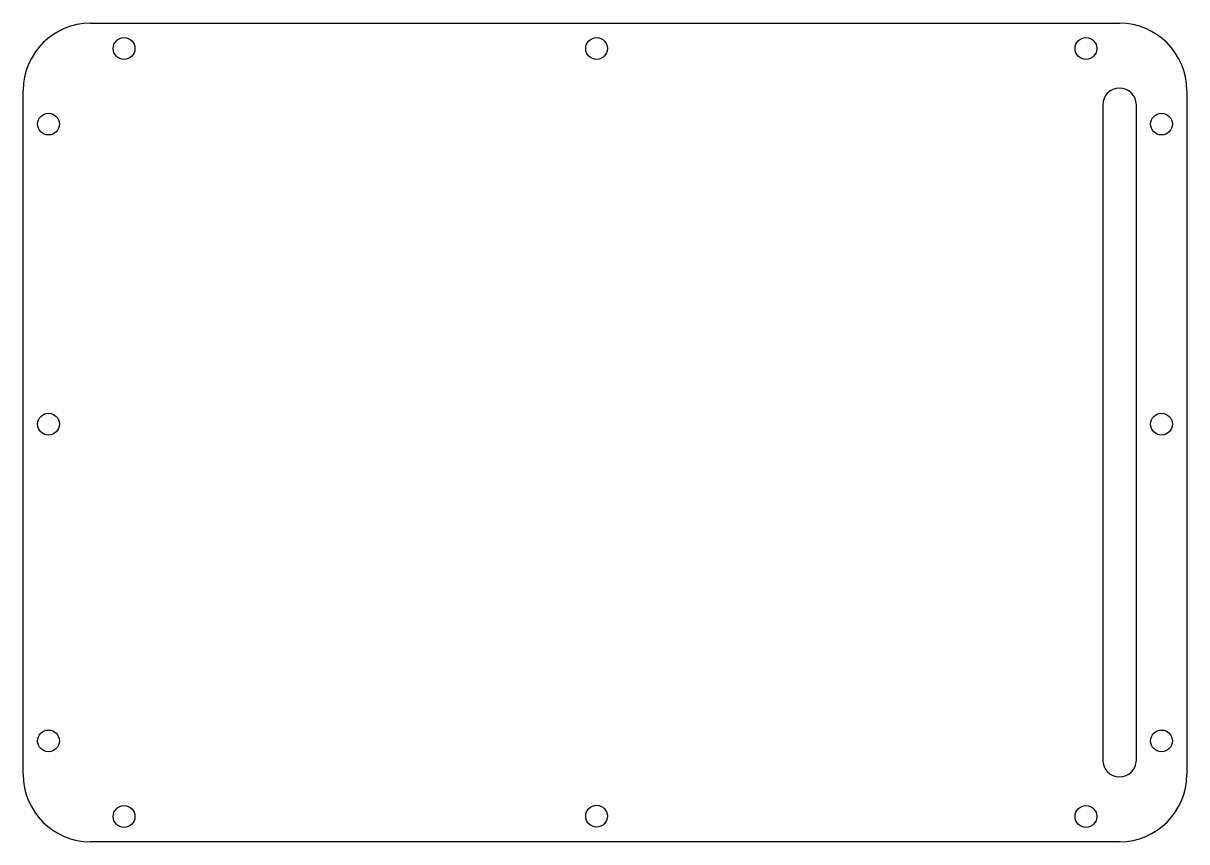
# Model space of a CAD drawing. Header units: millimetres. Extents: x -34.1 to 35.1, y -24.9 to 23.9.
import ezdxf

# ---------------------------------------------------------------- set-up
doc = ezdxf.new("R2010")
doc.units = ezdxf.units.MM
doc.layers.add('Sketch', color=7, linetype='CONTINUOUS')

msp = doc.modelspace()

# ---------------------------------------------------------------- linework, layer by layer
at = {"layer": 'Sketch'}
for p, q in [((-30.13, 23.86), (31.13, 23.86)), ((-34.13, -20.86), (-34.13, 19.86)), ((35.13, 19.86), (35.13, -20.86)), ((30.13, 19), (30.13, -20)), ((32.13, -20), (32.13, 19)), ((31.13, -24.86), (-30.13, -24.86))]:
    msp.add_line(p, q, dxfattribs=at)
for centre in [(-28.13, 22.36), (0, 22.36), (29.13, 22.36), (-32.63, 17.86), (33.63, 17.86), (-32.63, 0), (33.63, 0), (-32.63, -18.86), (33.63, -18.86), (-28.13, -23.36), (0, -23.3355), (29.13, -23.36)]:
    msp.add_circle(centre, 0.65, dxfattribs=at)
for centre, radius, start, end in [((-30.13, 19.86), 4, 90, 180), ((31.13, 19.86), 4, 0, 90), ((31.13, 19), 1, 0, 180), ((31.13, -20), 1, 180, 0), ((-30.13, -20.86), 4, 180, -90), ((31.13, -20.86), 4, -90, 0)]:
    msp.add_arc(centre, radius, start, end, dxfattribs=at)

doc.saveas('drawing.dxf')
